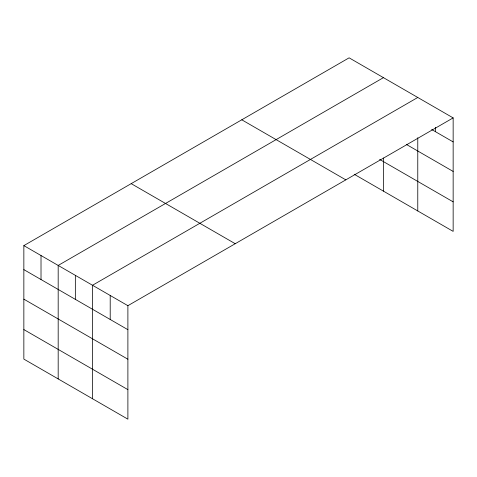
<?xml version="1.0" encoding="UTF-8"?>
<svg xmlns="http://www.w3.org/2000/svg" width="477" height="477" viewBox="0 0 477 477"><rect width="100%" height="100%" fill="white"/><g stroke="black" fill="none" stroke-linecap="round" stroke-linejoin="round"><path stroke-width="0.72" d="M23.85 245.619L127.89 305.685L127.89 419.17L23.85 359.103L23.85 245.619L349.11 57.83L453.15 117.897L453.15 231.381L354.196 174.254M383.442 77.65L58.182 265.439L58.182 378.929M417.774 97.475L92.514 285.258L92.514 398.748M127.89 305.685L453.15 117.897M431.673 129.505L453.15 141.907M406.332 144.406L453.15 171.434M379.626 159.407L453.15 201.854M241.773 119.799L345.813 179.865M131.187 183.645L235.227 243.711M23.85 269.624L127.89 329.69M23.85 299.157L127.89 359.223M23.85 329.577L127.89 389.643M435.465 127.329L435.465 131.694M417.774 137.722L417.774 210.959M383.442 157.988L383.442 191.14M110.205 295.472L110.205 319.483M75.348 275.348L75.348 299.359M41.016 255.529L41.016 279.54"/></g></svg>
